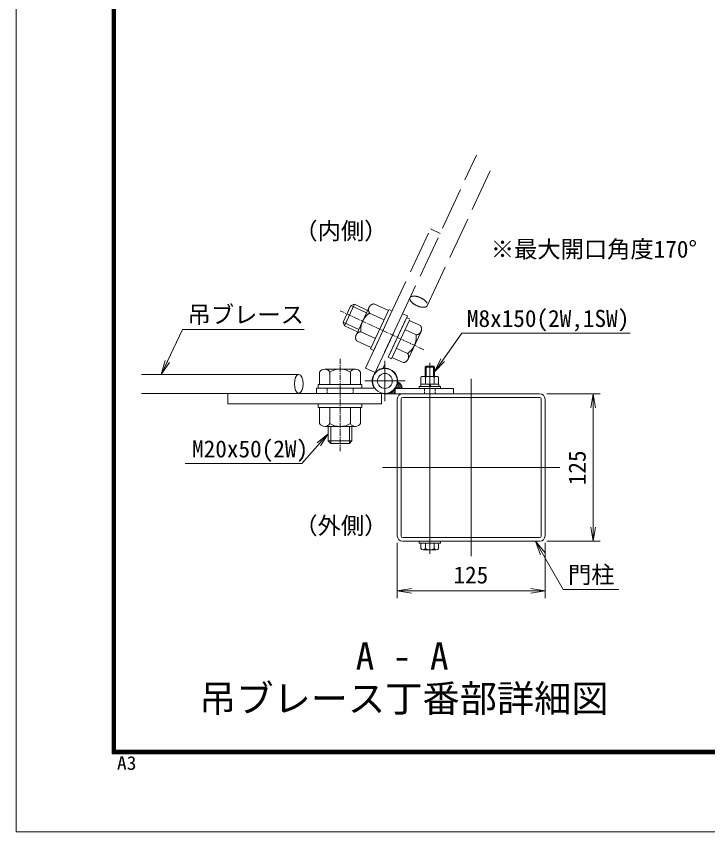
# Model space of a CAD drawing. Units: millimetres, scale not verified. Extents: x -6300 to 6300, y -4455 to 4455.
# Drawn here: x -6300 to -3375, y -4455 to -1002 of the extents above; entities that cross this region are included whole.
import ezdxf
from ezdxf.enums import TextEntityAlignment as Align

# ---------------------------------------------------------------- set-up
doc = ezdxf.new("R2010")
doc.units = ezdxf.units.MM
doc.header["$LTSCALE"] = 30
for name, pattern in [('DASHED', [7.5, 6, -1.5]), ('USER1', [50.8, 31.75, -6.35, 6.35, -6.35]), ('USER3', [0.375, 0.25, -0.125]), ('USER4', [1.125, 0.75, -0.125, 0.125, -0.125])]:
    doc.linetypes.add(name, pattern=pattern)
for name, color, linetype, lineweight in [('0-0_D-STR1', 1, 'Continuous', 18), ('0-1_D-BMK', 2, 'USER1', 13), ('0-5_D-STR-DIM', 7, 'Continuous', 9), ('0-6_0', 7, 'Continuous', 9), ('0-7_D-STR3', 3, 'Continuous', 13), ('0-9_D-STR-TXT', 7, 'Continuous', 9), ('0-A_D-TTL-TXT', 7, 'Continuous', 18), ('0-B_D-TTL', 7, 'Continuous', 9)]:
    doc.layers.add(name, color=color, linetype=linetype, lineweight=lineweight)
doc.styles.add('ＭＳ ゴシック', font='')
doc.styles.get('ＭＳ ゴシック').set_extended_font_data('MS Gothic')

# ---------------------------------------------------------------- blocks, each defined once
blk = doc.blocks.new('_Open')
at = {"layer": '0-6_0'}
blk.add_line((-30, 5), (0, 0), dxfattribs=at)
blk.add_lwpolyline([(-30, -5), (0, 0), (-30, 0)], dxfattribs=at)

msp = doc.modelspace()

# ---------------------------------------------------------------- linework, layer by layer
at = {"layer": '0-0_D-STR1'}
for p, q in [((-4688.08, -3202.39), (-4688.08, -2623.39)), ((-4672.08, -3202.39), (-4672.08, -2623.39)), ((-4086.08, -2600.39), (-4665.08, -2600.39)), ((-4086.08, -2616.39), (-4665.08, -2616.39)), ((-4079.08, -3202.39), (-4079.08, -2623.39)), ((-4063.08, -3202.39), (-4063.08, -2623.39)), ((-4086.08, -3209.39), (-4665.08, -3209.39)), ((-4086.08, -3225.39), (-4665.08, -3225.39))]:
    msp.add_line(p, q, dxfattribs=at)
for centre, radius, start, end in [((-4665.08, -2623.39), 23, 90, 180), ((-4665.08, -2623.39), 7, 90, 180), ((-4086.08, -2623.39), 23, 0, 90), ((-4086.08, -2623.39), 7, 0, 90), ((-4665.08, -3202.39), 23, 180, 270), ((-4665.08, -3202.39), 7, 180, 270), ((-4086.08, -3202.39), 23, 270, 0), ((-4086.08, -3202.39), 7, 270, 0)]:
    msp.add_arc(centre, radius, start, end, dxfattribs=at)
at = {"layer": '0-1_D-BMK'}
for p, q in [((-4740.58, -2631.8), (-4740.58, -2460.98)), ((-4550.57, -3277.9), (-4550.58, -2470.39)), ((-4825.99, -2546.39), (-4655.17, -2546.39)), ((-4375.58, -2537.89), (-4375.58, -3287.89)), ((-4930.15, -2612.64), (-4930.15, -2562.64)), ((-4550.58, -2614.14), (-4550.58, -2564.14)), ((-4000.58, -2912.89), (-4750.58, -2912.89))]:
    msp.add_line(p, q, dxfattribs=at)
at = {"layer": '0-5_D-STR-DIM'}
for p, q in [((-4056.08, -2600.39), (-3829.37, -2600.39)), ((-3859.37, -2660.39), (-3859.37, -3165.39)), ((-4688.08, -3232.39), (-4688.08, -3465.69)), ((-4063.08, -3232.39), (-4063.08, -3465.69)), ((-4056.08, -3225.39), (-3829.37, -3225.39)), ((-4628.08, -3435.69), (-4123.08, -3435.69))]:
    msp.add_line(p, q, dxfattribs=at)
at = {"layer": '0-7_D-STR3', "linetype": 'DASHED'}
for p, q in [((-4782, -2511), (-4352.88, -1590.77)), ((-4561.26, -2227.75), (-4280.06, -1624.73)), ((-4822.78, -2491.98), (-4548.08, -1902.88)), ((-4507.29, -1921.9), (-4548.08, -1902.88)), ((-4884.1, -2227.13), (-4917.21, -2298.14)), ((-4869.71, -2221.9), (-4911.97, -2312.53)), ((-4869.71, -2221.9), (-4884.1, -2227.13)), ((-4818.36, -2257.7), (-4884.1, -2227.13)), ((-4813.78, -2247.89), (-4869.71, -2221.9)), ((-4807.49, -2234.39), (-4862.38, -2352.12)), ((-4801.47, -2410.92), (-4723.39, -2243.21)), ((-4787.1, -2220.12), (-4725.87, -2248.67)), ((-4709.79, -2249.54), (-4723.39, -2243.21)), ((-4805.32, -2259.17), (-4744.09, -2287.73)), ((-4787.88, -2417.25), (-4709.79, -2249.54)), ((-4665.78, -2261.76), (-4782.82, -2512.76)), ((-4645.39, -2271.27), (-4748.79, -2493.02)), ((-4726.72, -2445.82), (-4648.63, -2278.11)), ((-4665.78, -2261.76), (-4645.39, -2271.27)), ((-4635.03, -2284.44), (-4648.63, -2278.11)), ((-4851.47, -2328.71), (-4917.21, -2298.14)), ((-4911.97, -2312.53), (-4917.21, -2298.14)), ((-4856.04, -2338.52), (-4911.97, -2312.53)), ((-4713.12, -2452.15), (-4635.03, -2284.44)), ((-4589.94, -2312.1), (-4637.57, -2289.89)), ((-4842, -2337.85), (-4780.77, -2366.4)), ((-4608.15, -2351.16), (-4655.78, -2328.95)), ((-4587.77, -2336.89), (-4642.67, -2454.62)), ((-4860.22, -2376.91), (-4798.99, -2405.46)), ((-4787.88, -2417.25), (-4801.47, -2410.92)), ((-4644.83, -2429.83), (-4692.47, -2407.62)), ((-4713.12, -2452.15), (-4726.72, -2445.82)), ((-4663.05, -2468.89), (-4710.68, -2446.68)), ((-4782, -2511), (-4822.78, -2491.98))]:
    msp.add_line(p, q, dxfattribs=at)
at = {"layer": '0-7_D-STR3', "color": 2, "linetype": 'USER4'}
for p, q in [((-4575.97, -2414.06), (-4930.16, -2248.94)), ((-4930.08, -2453.13), (-4930.04, -2843.92))]:
    msp.add_line(p, q, dxfattribs=at)
at = {"layer": '0-7_D-STR3'}
for p, q in [((-4565.58, -2527.39), (-4565.58, -2483.39)), ((-4530.58, -2488.39), (-4535.58, -2483.39)), ((-5105.15, -2518.54), (-5770.51, -2518.54)), ((-5016.58, -2508.88), (-5016.58, -2561.44)), ((-4995.03, -2496.44), (-4865.13, -2496.44)), ((-4973.49, -2508.88), (-4973.48, -2561.44)), ((-4886.68, -2508.88), (-4886.68, -2561.44)), ((-4843.58, -2508.88), (-4843.58, -2561.44)), ((-4570.58, -2527.39), (-4570.58, -2488.39)), ((-4530.58, -2527.39), (-4530.58, -2488.39)), ((-4678.36, -2554.84), (-4691.03, -2567.51)), ((-4683.71, -2551.36), (-4687.53, -2555.18)), ((-4588.08, -2559.89), (-4588.08, -2530.89)), ((-4521.68, -2527.39), (-4579.41, -2527.39)), ((-4569.33, -2559.89), (-4569.33, -2530.89)), ((-4531.83, -2559.89), (-4531.83, -2530.89)), ((-4513.08, -2559.89), (-4513.08, -2530.89)), ((-5030.15, -2576.39), (-4783.66, -2576.4)), ((-5030.15, -2598.89), (-5030.15, -2576.39)), ((-4837.59, -2561.34), (-5022.59, -2561.45)), ((-5022.59, -2561.45), (-5022.58, -2576.45)), ((-4837.58, -2576.34), (-5022.58, -2576.45)), ((-4837.59, -2561.34), (-4837.58, -2576.34)), ((-4696.72, -2582.04), (-4715.07, -2600.39)), ((-4450.58, -2577.89), (-4696.72, -2577.89)), ((-4696.72, -2600.39), (-4696.72, -2577.89)), ((-4673.99, -2559.31), (-4692.57, -2577.89)), ((-4670.62, -2564.78), (-4683.73, -2577.89)), ((-4668.32, -2571.32), (-4674.89, -2577.89)), ((-4595.58, -2577.89), (-4595.58, -2569.89)), ((-4505.58, -2569.89), (-4595.58, -2569.89)), ((-4595.58, -2577.89), (-4505.58, -2577.89)), ((-4589.08, -2569.89), (-4589.08, -2559.89)), ((-4512.08, -2569.89), (-4589.08, -2569.89)), ((-4513.08, -2559.89), (-4588.08, -2559.89)), ((-4548.7, -2569.89), (-4554.47, -2559.89)), ((-4545.23, -2569.89), (-4551.01, -2559.89)), ((-4505.58, -2577.89), (-4505.58, -2569.89)), ((-4450.58, -2600.39), (-4450.58, -2577.89)), ((-4755.15, -2598.9), (-5770.51, -2598.89)), ((-5405.15, -2598.89), (-5405.15, -2643.89)), ((-5030.15, -2598.89), (-4740.15, -2598.9)), ((-4755.15, -2598.9), (-4755.15, -2643.9)), ((-4450.58, -2600.39), (-4740.58, -2600.39)), ((-4731.93, -2599.57), (-4732.75, -2600.39)), ((-4719.53, -2596.02), (-4723.91, -2600.39)), ((-4696.72, -2590.88), (-4706.23, -2600.39)), ((-4696.72, -2599.72), (-4697.39, -2600.39)), ((-4755.15, -2643.9), (-5405.15, -2643.89)), ((-4837.63, -2643.84), (-5022.63, -2643.95)), ((-5022.63, -2643.95), (-5022.62, -2658.95)), ((-4837.63, -2643.84), (-4837.62, -2658.84)), ((-4837.62, -2658.84), (-5022.62, -2658.95)), ((-5016.62, -2726.45), (-5016.62, -2658.89)), ((-4973.52, -2726.45), (-4973.52, -2658.89)), ((-4886.72, -2726.45), (-4886.72, -2658.89)), ((-4843.62, -2726.45), (-4843.62, -2658.89)), ((-4995.07, -2738.89), (-4865.17, -2738.89)), ((-4980.18, -2738.89), (-4980.1, -2800.57)), ((-4969.35, -2738.89), (-4969.27, -2811.39)), ((-4891, -2738.89), (-4890.92, -2811.39)), ((-4880.18, -2738.89), (-4880.1, -2800.57)), ((-4980.1, -2800.57), (-4880.1, -2800.57)), ((-4980.1, -2800.57), (-4969.27, -2811.39)), ((-4969.27, -2811.39), (-4890.92, -2811.39)), ((-4880.1, -2800.57), (-4890.92, -2811.39)), ((-4505.58, -3225.39), (-4595.58, -3225.39)), ((-4595.58, -3233.39), (-4595.58, -3225.39)), ((-4505.58, -3233.39), (-4595.58, -3233.39)), ((-4588.07, -3255.49), (-4588.07, -3233.39)), ((-4513.07, -3233.39), (-4588.07, -3233.39)), ((-4569.37, -3255.49), (-4569.37, -3233.39)), ((-4531.78, -3255.49), (-4531.78, -3233.39)), ((-4513.07, -3255.49), (-4513.07, -3233.39)), ((-4505.58, -3233.39), (-4505.58, -3225.39)), ((-4522.43, -3260.89), (-4578.72, -3260.89))]:
    msp.add_line(p, q, dxfattribs=at)
at = {"layer": '0-7_D-STR3', "linetype": 'USER3'}
for p, q in [((-4985.15, -2598.89), (-4985.15, -2576.39)), ((-4875.15, -2598.89), (-4875.15, -2576.39)), ((-4573.08, -2600.39), (-4573.08, -2577.89)), ((-4528.08, -2600.39), (-4528.08, -2577.89))]:
    msp.add_line(p, q, dxfattribs=at)
at = {"layer": '0-7_D-STR3'}
for points in [[(-4530.58, -2488.39), (-4570.58, -2488.39), (-4565.58, -2483.39)], [(-4535.58, -2527.39), (-4535.58, -2483.39), (-4565.58, -2483.39)], [(-4512.08, -2569.89), (-4512.08, -2559.89), (-4589.08, -2559.89)]]:
    msp.add_lwpolyline(points, dxfattribs=at)
for radius in [52.5, 31.5]:
    msp.add_circle((-4740.58, -2546.39), radius, dxfattribs=at)
at = {"layer": '0-7_D-STR3', "linetype": 'DASHED'}
for centre, radius, start, end in [((-4784.93, -2244.9), 24.88, 95.00034, 215.00034), ((-4760.67, -2327.88), 81.94, 123.01316, 186.98752), ((-4610.32, -2326.37), 24.88, 275.00034, 35.00034), ((-4839.83, -2362.64), 24.88, 95.00034, 215.00034), ((-4689.48, -2361.13), 81.94, 303.01316, 6.98752), ((-4665.22, -2444.11), 24.88, 275.00034, 35.00034)]:
    msp.add_arc(centre, radius, start, end, dxfattribs=at)
at = {"layer": '0-7_D-STR3'}
for centre, radius, start, end in [((-4995.03, -2521.32), 24.88, 30.00034, 150.00034), ((-4930.08, -2578.38), 81.94, 58.01316, 121.98752), ((-4865.13, -2521.32), 24.88, 30.00034, 150.00034), ((-4740.58, -2546.39), 54, 256.4638, 213.74899), ((-4697.49, -2577.89), 30, 0, 68.89683), ((-4578.7, -2541.63), 14.25, 48.86505, 131.13495), ((-4550.58, -2579.37), 51.97, 68.85295, 111.14705), ((-4522.45, -2541.62), 14.24, 48.83491, 131.16509), ((-4995.07, -2714.01), 24.88, 210.00034, 330.00034), ((-4930.12, -2656.96), 81.94, 238.01316, 301.98752), ((-4865.17, -2714.01), 24.88, 210.00034, 330.00034), ((-4578.72, -3250.09), 10.8, 210, 330), ((-4550.57, -3225.5), 35.39, 237.93138, 302.06862), ((-4522.43, -3250.09), 10.8, 210, 330)]:
    msp.add_arc(centre, radius, start, end, dxfattribs=at)
at = {"layer": '0-7_D-STR3', "linetype": 'DASHED'}
msp.add_ellipse((-4597.67, -2210.77), major_axis=(36.41, -16.97), ratio=0.462058, dxfattribs=at)
at = {"layer": '0-7_D-STR3'}
msp.add_ellipse((-5105.15, -2558.72), major_axis=(-0.01, 40.17), ratio=0.462058, dxfattribs=at)
at = {"layer": '0-9_D-STR-TXT'}
for points in [[(-5081.85, -2327.92), (-5596.41, -2327.92), (-5685.8, -2516.73)], [(-3702.79, -2343.9), (-4414.62, -2343.9), (-4529.42, -2506.26)], [(-5585.36, -2896.25), (-5092.09, -2896.25), (-4981.46, -2771.23)], [(-3750.56, -3429.23), (-3986.82, -3429.23), (-4101.78, -3227.13)]]:
    msp.add_lwpolyline(points, dxfattribs=at)
at = {"layer": '0-B_D-TTL', "color": 2, "lineweight": 18}
msp.add_lwpolyline([(-6300, 4455), (6300, 4455), (6300, -4455), (-6300, -4455)], close=True, dxfattribs=at)
at = {"layer": '0-B_D-TTL'}
for points in [[(-5895, 4125), (5895, 4125), (5895, -4125), (-5895, -4125)], [(-5891.25, 4121.25), (5891.25, 4121.25), (5891.25, -4121.25), (-5891.25, -4121.25)], [(-5887.5, 4117.5), (5887.5, 4117.5), (5887.5, -4117.5), (-5887.5, -4117.5)], [(-5883.75, 4113.75), (5883.75, 4113.75), (5883.75, -4113.75), (-5883.75, -4113.75)], [(-5880, 4110), (5880, 4110), (5880, -4110), (-5880, -4110)]]:
    msp.add_lwpolyline(points, close=True, dxfattribs=at)

# ---------------------------------------------------------------- block references
at = {"layer": '0-5_D-STR-DIM', "xscale": 2, "yscale": 2}
for p, rotation in [((-3859.37, -2600.39), 90), ((-3859.37, -3225.39), 270), ((-4688.08, -3435.69), 180)]:
    msp.add_blockref('_Open', p, dxfattribs=dict(at, rotation=rotation))
msp.add_blockref('_Open', (-4063.08, -3435.69), dxfattribs=at)
at = {"layer": '0-9_D-STR-TXT', "xscale": 2, "yscale": 2}
for p, rotation in [((-5686.66, -2518.54), 244.66663), ((-4530.57, -2507.89), 234.73724), ((-4980.14, -2769.73), 48.49324), ((-4102.77, -3225.39), 119.63314)]:
    msp.add_blockref('_Open', p, dxfattribs=dict(at, rotation=rotation))

# ---------------------------------------------------------------- texts
at = {"layer": '0-5_D-STR-DIM', "style": 'ＭＳ ゴシック'}
msp.add_text('125', height=72.14, rotation=90, dxfattribs=at).set_placement((-3869.49, -2987.89), align=Align.BOTTOM_LEFT)
msp.add_text('125', height=72.14, dxfattribs=at).set_placement((-4450.58, -3425.57), align=Align.BOTTOM_LEFT)
at = {"layer": '0-9_D-STR-TXT', "style": 'ＭＳ ゴシック'}
for s, p in [('※最大開口角度170°', (-4292.2, -2046.09)), ('吊ブレース', (-5575.38, -2323.41)), ('M8x150(2W,1SW)', (-4393.59, -2339.4)), ('M20x50(2W)', (-5556.33, -2891.74)), ('門柱', (-3965.78, -3424.73))]:
    msp.add_text(s, height=72.14, dxfattribs=at).set_placement(p, align=Align.BOTTOM_LEFT)
at = {"layer": '0-A_D-TTL-TXT', "style": 'ＭＳ ゴシック'}
for s, height, p in [('（内側）', 72.14, (-5123.58, -1968.72)), ('（外側）', 72.14, (-5123.58, -3216.61)), ('A - A', 115.5, (-4864.15, -3803.79)), ('吊ブレース丁番部詳細図', 115.5, (-5526.89, -3983.48))]:
    msp.add_text(s, height=height, dxfattribs=at).set_placement(p, align=Align.BOTTOM_LEFT)
at = {"layer": '0-B_D-TTL', "style": 'ＭＳ ゴシック', "width": 1.05}
msp.add_text('A3', height=57.62, dxfattribs=at).set_placement((-5874.13, -4210.22), align=Align.BOTTOM_LEFT)

doc.saveas('drawing.dxf')
